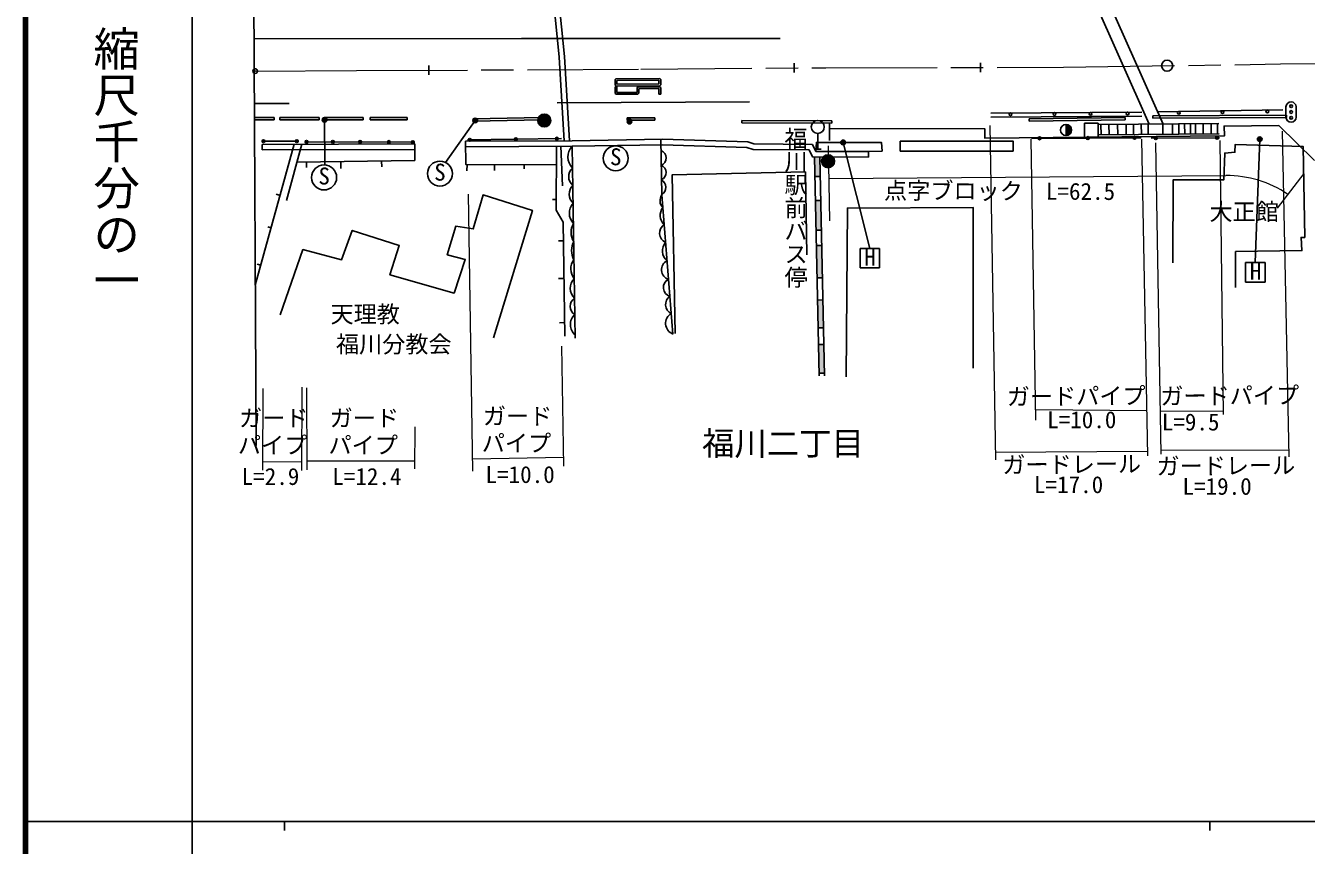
# Model space of a CAD drawing. Units: millimetres at full size, sheet at 1:1000; details may follow other scales. Extents: x 40000 to 217859622, y -2444558 to 380000.
# Drawn here: x 40000 to 178450, y 202409 to 291008 of the extents above; entities that cross this region are included whole.
import ezdxf
from ezdxf.enums import TextEntityAlignment as Align

# ---------------------------------------------------------------- set-up
doc = ezdxf.new("R2010")
doc.units = ezdxf.units.MM
doc.header["$LTSCALE"] = 1000
doc.header["$PDMODE"] = 32
doc.header["$PDSIZE"] = 500
doc.linetypes.add('CHAIN', pattern=[18.5, 12, -1.5, 3.5, -1.5])
for name, color, linetype, lineweight in [('M-BGD', 7, 'Continuous', 25), ('M-BGD-EXST', 7, 'Continuous', 25), ('M-BMK', 2, 'CHAIN', 13), ('M-BMK-OTRS', 5, 'Continuous', 25), ('M-BMK-SRVR', 3, 'Continuous', 25), ('M-STR-HTXT', 7, 'Continuous', 13), ('M-STR-STR3', 7, 'Continuous', 25), ('M-STR-STRC', 7, 'Continuous', 25), ('M-TTL', 2, 'Continuous', 140), ('M-TTL-BAND', 7, 'Continuous', 25)]:
    doc.layers.add(name, color=color, linetype=linetype, lineweight=lineweight)
doc.layers.add('M-BMK-HTXT', color=7, linetype='Continuous')
doc.layers.add('M-OTRS', color=6, linetype='Continuous')
doc.styles.add('@ＭＳ ゴシック', font='')
doc.styles.add('ＭＳ ゴシック', font='')
doc.styles.get('@ＭＳ ゴシック').set_extended_font_data('@MS Gothic')
doc.styles.get('ＭＳ ゴシック').set_extended_font_data('MS Gothic')

msp = doc.modelspace()

# ---------------------------------------------------------------- hatches: boundary and pattern name
at = {"layer": 'M-BGD'}
for points in [[(95367, 280756, 1), (96767, 280756, 0.41421), (96067, 281456, 0.41421)], [(152473, 279125, 0.41421), (153073, 279725, 0.41421), (152473, 280325)], [(126041, 276344, 1), (127441, 276344, 0.41421), (126741, 277044, 0.41421)], [(125860, 276820), (125260, 276821), (125306, 274709), (125906, 274702)], [(125963, 272101), (125362, 272108), (125432, 268907), (126033, 268900)], [(126069, 267249), (125468, 267256), (125545, 263755), (126145, 263748)], [(126197, 261347), (125597, 261354), (125662, 258353), (126263, 258346)], [(126302, 256545), (125702, 256553), (125769, 253452), (126370, 253444)]]:
    msp.add_hatch(color=256, dxfattribs=at).paths.add_polyline_path(points)
at = {"layer": 'M-BGD-EXST'}
for points in [[(72563, 280829, 0.41421), (72313, 281079, 0.41421), (72063, 280829, 1)], [(88850, 280756, 0.41421), (88600, 281006, 0.41421), (88350, 280756, 1)], [(105531, 280632, 0.41421), (105281, 280882, 0.41421), (105031, 280632, 1)], [(128619, 278381, 0.41421), (128369, 278631, 0.41421), (128119, 278381, 1)], [(173652, 278733, 0.41421), (173402, 278983, 0.41421), (173152, 278733, 1)]]:
    msp.add_hatch(color=256, dxfattribs=at).paths.add_polyline_path(points)
at = {"layer": 'M-STR-STRC'}
h = msp.add_hatch(color=256, dxfattribs=at)
h.paths.add_polyline_path([(108556, 285297), (108657, 285197), (108660, 284603), (108560, 284502), (103823, 284478), (103722, 284577), (103719, 285172), (103819, 285272)])
h.paths.add_polyline_path([(108459, 284701), (103922, 284678), (103920, 285073), (108457, 285096)], flags=16)
h = msp.add_hatch(color=256, dxfattribs=at)
h.paths.add_polyline_path([(108556, 285297), (108657, 285197), (108660, 284603), (108560, 284502), (103823, 284478), (103722, 284577), (103719, 285172), (103819, 285272)])
h.paths.add_polyline_path([(108459, 284701), (103922, 284678), (103920, 285073), (108457, 285096)], flags=16)
msp.add_hatch(color=256, dxfattribs=at).paths.add_polyline_path([(106296, 283696), (106196, 283595), (103828, 283583), (103727, 283683), (103723, 284377), (103923, 284378), (103927, 283784), (106095, 283795), (106093, 284289), (106192, 284390), (108561, 284402), (108661, 284303), (108665, 283608), (108465, 283607), (108462, 284202), (106293, 284190)])
msp.add_hatch(color=256, dxfattribs=at).paths.add_polyline_path([(106296, 283696), (106196, 283595), (103828, 283583), (103727, 283683), (103723, 284377), (103923, 284378), (103927, 283784), (106095, 283795), (106093, 284289), (106192, 284390), (108561, 284402), (108661, 284303), (108665, 283608), (108465, 283607), (108462, 284202), (106293, 284190)])

# ---------------------------------------------------------------- linework, layer by layer
at = {"layer": 'M-BGD'}
for p, q in [((64741, 281079), (66851, 281079)), ((66851, 281079), (66851, 280829)), ((67496, 281079), (67496, 280829)), ((67496, 281079), (71734, 281079)), ((71734, 281079), (71734, 280829)), ((72313, 281079), (72313, 280829)), ((72313, 281079), (76502, 281079)), ((76502, 281079), (76502, 280829)), ((77242, 281079), (77242, 280829)), ((77242, 281079), (81232, 281079)), ((81232, 281079), (81232, 280829)), ((88364, 280947), (95742, 281078)), ((95742, 281078), (95746, 280828)), ((144336, 281563), (160654, 281665)), ((144338, 281113), (160657, 281215)), ((148471, 280925), (158871, 281071)), ((158871, 281071), (158874, 280821)), ((161844, 281262), (176299, 281337)), ((161844, 281262), (161846, 281012)), ((161846, 281012), (176301, 281087)), ((175915, 281915), (162417, 281706)), ((176299, 281337), (176301, 281087)), ((64741, 280829), (66851, 280829)), ((67496, 280829), (71734, 280829)), ((72313, 280829), (76502, 280829)), ((77242, 280829), (81232, 280829)), ((88368, 280697), (88364, 280947)), ((88368, 280697), (95746, 280828)), ((105010, 281042), (108030, 281042)), ((105010, 281042), (105010, 280792)), ((105010, 280792), (108030, 280792)), ((108030, 281042), (108030, 280792)), ((117421, 280758), (117420, 280508)), ((117420, 280508), (127160, 280464)), ((117421, 280758), (127161, 280714)), ((127161, 280714), (127160, 280464)), ((148471, 280925), (148474, 280675)), ((148474, 280675), (158874, 280821)), ((152473, 280325), (152473, 279125)), ((69542, 278516), (65528, 278516)), ((70233, 278461), (82076, 278421)), ((87755, 278662), (97925, 278797)), ((125634, 279355), (125634, 277655)), ((148717, 278824), (160588, 278892)), ((161684, 278840), (169047, 278894)), ((64830, 262941), (69043, 278186)), ((65582, 278173), (82076, 278234)), ((65582, 278173), (65585, 277573)), ((65585, 277573), (82074, 277634)), ((68192, 272104), (69874, 278189)), ((82076, 278234), (82071, 276424)), ((97874, 277965), (98039, 273680)), ((99081, 277971), (99415, 257228)), ((125634, 277655), (125284, 277655)), ((125634, 277655), (125984, 277655)), ((131119, 277407), (131118, 276807)), ((69336, 276242), (82071, 276424)), ((70365, 275663), (70356, 276256)), ((74071, 275563), (74060, 276309)), ((78489, 275732), (78480, 276373)), ((87711, 275307), (87715, 275999)), ((90671, 275367), (90674, 275984)), ((93890, 275513), (93893, 275968)), ((125260, 276821), (125776, 253154)), ((125860, 276820), (126376, 253167)), ((125306, 274709), (125906, 274702)), ((67069, 272783), (67516, 272659)), ((96945, 272202), (97362, 272200)), ((125362, 272108), (125963, 272101)), ((66178, 269255), (66547, 269153)), ((125399, 268907), (126033, 268900)), ((97588, 267751), (98146, 267759)), ((125468, 267256), (126069, 267249)), ((65013, 265239), (65433, 265123)), ((97612, 263661), (98205, 263670)), ((125545, 263755), (126145, 263748)), ((125597, 261354), (126197, 261347)), ((97721, 258896), (98275, 258905)), ((125662, 258353), (126263, 258346)), ((125702, 256553), (126302, 256545)), ((125769, 253452), (126370, 253444))]:
    msp.add_line(p, q, dxfattribs=at)
for points in [[(96980, 294523), (97663, 287606), (98210, 278567)], [(97622, 294123), (98261, 287653), (98811, 278570)], [(87534, 278506), (99075, 278571), (108853, 278719), (118076, 278436), (118733, 278221), (125061, 278176), (125439, 277421), (131119, 277407)], [(97383, 275951), (87573, 275999), (87534, 278506)], [(108666, 278716), (108767, 272723), (109969, 257676)], [(131119, 277407), (132585, 277443), (132517, 278377), (125478, 278384), (125439, 277421)], [(87544, 277906), (99081, 277971), (108849, 278119), (117971, 277839), (118635, 277621), (124689, 277579), (125068, 276821), (131118, 276807)], [(97394, 277962), (97356, 271053), (98116, 269753), (98296, 257457)], [(164003, 265357), (164060, 274355), (169521, 274329), (169623, 277225), (170719, 277317), (170748, 278146), (178118, 277942), (178278, 268126), (177871, 268126), (177958, 266701), (170798, 266585), (170798, 262716)], [(110214, 257746), (109908, 274898), (124292, 275188), (124458, 266227)], [(67512, 259743), (69979, 266807), (74147, 265707), (75314, 268872), (80381, 267240), (79381, 264074), (86316, 262109), (87517, 265740), (85583, 266240), (86516, 269339), (88383, 269039), (89450, 272704), (94785, 271038), (90584, 257277)], [(128685, 253065), (128830, 271288), (142434, 271336), (142427, 253998)]]:
    msp.add_lwpolyline(points, dxfattribs=at)
msp.add_lwpolyline([(134546, 278531), (146750, 278531), (146750, 277442), (134546, 277442)], close=True, dxfattribs=at)
for centre, radius in [((96067, 280756), 700), ((146475, 281427), 150), ((151225, 281456), 150), ((155105, 281480), 150), ((159128, 281505), 150), ((164660, 281590), 150), ((169383, 281664), 150), ((174230, 281739), 150), ((125634, 280055), 700), ((152473, 279725), 600), ((65705, 278516), 150), ((69311, 278516), 150), ((70373, 278460), 150), ((73215, 278451), 150), ((76154, 278441), 150), ((79270, 278431), 150), ((81859, 278422), 150), ((88012, 278666), 150), ((92990, 278732), 150), ((97431, 278790), 150), ((149612, 278829), 150), ((154815, 278859), 150), ((159874, 278888), 150), ((162173, 278844), 150), ((168793, 278892), 150), ((126741, 276344), 700)]:
    msp.add_circle(centre, radius, dxfattribs=at)
for centre, radius, start, end in [((100322, 276813), 1698, 136.96195, 224.87965), ((108379, 276701), 862, 292.78417, 69.16012), ((99943, 274689), 1239, 131.68127, 230.16034), ((108395, 275129), 839, 294.24446, 67.69983), ((108237, 273535), 969, 303.16177, 58.78252), ((100096, 272795), 1336, 135.09006, 226.75154), ((100429, 270740), 1652, 139.11188, 222.72972), ((109692, 272101), 1114, 146.02721, 223.10115), ((110017, 270501), 1415, 143.66037, 225.46799), ((100827, 268676), 1867, 149.67127, 212.17033), ((109632, 268577), 1098, 123.53727, 245.59109), ((101161, 266725), 2140, 153.45274, 208.38886), ((110256, 266662), 1414, 139.67763, 229.45073), ((100559, 264702), 1629, 141.84297, 219.99863), ((109827, 264615), 1089, 116.75033, 252.37802), ((100343, 262622), 1460, 134.97258, 226.86902), ((109938, 262687), 994, 116.34017, 252.78819), ((110217, 260861), 1047, 123.12957, 245.99879), ((99911, 260674), 1048, 122.65512, 239.18649), ((100342, 258686), 1456, 131.64956, 230.19204), ((110427, 258834), 1245, 120.71625, 248.41211)]:
    msp.add_arc(centre, radius, start, end, dxfattribs=at)
at = {"layer": 'M-BGD-EXST'}
for p, q in [((72313, 280829), (72334, 275943)), ((88600, 280756), (85395, 276218)), ((128369, 278381), (131246, 266926)), ((172930, 265395), (173402, 278733)), ((132296, 266926), (130196, 266926)), ((130196, 266926), (130196, 264826)), ((132296, 264826), (132296, 266926)), ((130196, 264826), (132296, 264826)), ((173980, 265395), (171880, 265395)), ((171880, 265395), (171880, 263295)), ((173980, 263295), (173980, 265395)), ((171880, 263295), (173980, 263295))]:
    msp.add_line(p, q, dxfattribs=at)
for centre, radius in [((72313, 280829), 250), ((88600, 280756), 250), ((105281, 280632), 250), ((128369, 278381), 250), ((173402, 278733), 250), ((103794, 276674), 1350), ((72266, 274595), 1350), ((84787, 275013), 1350)]:
    msp.add_circle(centre, radius, dxfattribs=at)
at = {"layer": 'M-BMK'}
msp.add_lwpolyline([(64717, 286091), (75756, 286142), (106507, 286313), (126520, 286463), (152207, 286500), (175642, 286863), (199680, 287028), (205834, 287131), (214754, 286768), (220382, 286409), (223407, 286060), (228639, 285339), (233616, 284462), (238038, 283551), (243310, 282214), (251270, 279974), (277139, 272502), (283801, 270525)], dxfattribs=at)
at = {"layer": 'M-BMK-OTRS'}
msp.add_line((64915, 245630), (64523, 325418), dxfattribs=at)
at = {"layer": 'M-BMK-SRVR'}
for p, q in [((83594, 286686), (83594, 285686)), ((123086, 286938), (123094, 285938)), ((143209, 286987), (143210, 285987))]:
    msp.add_line(p, q, dxfattribs=at)
msp.add_circle((163397, 286673), 600, dxfattribs=at)
at = {"layer": 'M-OTRS'}
msp.add_point((64811, 286091), dxfattribs=at)
at = {"layer": 'M-STR-HTXT'}
for p, q in [((144246, 280227), (144833, 244094)), ((149215, 248356), (148704, 278742)), ((160642, 278751), (161291, 244520)), ((162747, 244689), (162160, 278322)), ((169106, 278608), (169449, 248994)), ((175834, 279589), (176536, 244389)), ((126918, 269895), (126796, 278027)), ((126849, 274480), (169759, 274802)), ((178165, 275032), (175305, 271272)), ((88361, 242840), (87871, 272804)), ((97935, 256358), (98154, 243398)), ((65642, 251802), (65617, 242976)), ((69847, 251931), (69832, 242915)), ((70451, 242991), (70391, 251871)), ((149196, 249506), (161198, 249424)), ((162665, 249381), (169445, 249326)), ((82065, 247652), (82026, 243110)), ((176521, 245140), (162740, 245070)), ((69834, 243854), (65620, 243809)), ((82033, 243923), (70445, 243929)), ((88339, 244199), (98137, 244364)), ((161282, 244971), (144821, 244859))]:
    msp.add_line(p, q, dxfattribs=at)
msp.add_arc((169847, 263050), 11752, 55.83158, 90.42903, dxfattribs=at)
at = {"layer": 'M-STR-STR3'}
for p, q in [((152886, 299576), (161458, 280357)), ((154191, 300089), (162985, 280371)), ((155927, 280304), (168998, 280428)), ((156245, 280307), (156255, 279207)), ((157104, 280315), (157114, 279215)), ((158040, 280324), (158050, 279224)), ((158971, 280333), (158981, 279233)), ((159778, 280341), (159778, 279241)), ((160604, 280348), (160615, 279248)), ((161339, 280355), (161350, 279255)), ((162929, 280370), (162929, 279270)), ((163966, 280380), (163976, 279280)), ((164668, 280387), (164668, 279287)), ((165283, 280393), (165294, 279293)), ((165909, 280399), (165919, 279299)), ((166467, 280404), (166478, 279304)), ((167284, 280412), (167295, 279312)), ((168148, 280420), (168148, 279320)), ((168854, 280427), (168854, 279327)), ((155933, 279204), (169008, 279328))]:
    msp.add_line(p, q, dxfattribs=at)
msp.add_lwpolyline([(154471, 278857), (154471, 280454), (155926, 280454), (155935, 278865)], dxfattribs=at)
at = {"layer": 'M-STR-STRC'}
for p, q in [((103719, 285172), (103819, 285272)), ((103719, 285172), (103819, 285272)), ((103819, 285272), (108556, 285297)), ((103819, 285272), (108556, 285297)), ((108657, 285197), (108556, 285297)), ((108657, 285197), (108556, 285297)), ((103722, 284577), (103719, 285172)), ((103722, 284577), (103719, 285172)), ((103722, 284577), (103823, 284478)), ((103722, 284577), (103823, 284478)), ((103923, 284378), (103723, 284377)), ((103923, 284378), (103723, 284377)), ((103723, 284377), (103727, 283683)), ((103723, 284377), (103727, 283683)), ((108560, 284502), (103823, 284478)), ((108560, 284502), (103823, 284478)), ((103920, 285073), (108457, 285096)), ((103920, 285073), (108457, 285096)), ((103922, 284678), (103920, 285073)), ((103922, 284678), (103920, 285073)), ((108459, 284701), (103922, 284678)), ((108459, 284701), (103922, 284678)), ((103927, 283784), (103923, 284378)), ((103927, 283784), (103923, 284378)), ((106093, 284289), (106192, 284390)), ((106093, 284289), (106192, 284390)), ((106093, 284289), (106095, 283795)), ((106093, 284289), (106095, 283795)), ((108561, 284402), (106192, 284390)), ((108561, 284402), (106192, 284390)), ((106293, 284190), (108462, 284202)), ((106293, 284190), (108462, 284202)), ((106296, 283696), (106293, 284190)), ((106296, 283696), (106293, 284190)), ((108457, 285096), (108459, 284701)), ((108457, 285096), (108459, 284701)), ((108462, 284202), (108465, 283607)), ((108462, 284202), (108465, 283607)), ((108660, 284603), (108560, 284502)), ((108660, 284603), (108560, 284502)), ((108661, 284303), (108561, 284402)), ((108661, 284303), (108561, 284402)), ((108657, 285197), (108660, 284603)), ((108657, 285197), (108660, 284603)), ((108665, 283608), (108661, 284303)), ((108665, 283608), (108661, 284303)), ((68476, 282598), (64734, 282579)), ((97451, 282668), (118246, 282769)), ((103727, 283683), (103828, 283583)), ((103727, 283683), (103828, 283583)), ((103828, 283583), (106196, 283595)), ((103828, 283583), (106196, 283595)), ((106095, 283795), (103927, 283784)), ((106095, 283795), (103927, 283784)), ((106296, 283696), (106196, 283595)), ((106296, 283696), (106196, 283595)), ((108465, 283607), (108665, 283608)), ((108465, 283607), (108665, 283608)), ((176239, 281117), (176239, 282217)), ((177339, 282217), (177339, 281117)), ((126904, 280465), (126894, 278595))]:
    msp.add_line(p, q, dxfattribs=at)
for points in [[(121565, 289627), (93618, 289625), (64699, 289572)], [(126901, 279895), (143679, 279868), (143679, 278860), (169583, 279082), (169544, 280142), (175483, 280202), (179318, 276438)]]:
    msp.add_lwpolyline(points, dxfattribs=at)
for centre in [(176795, 282291), (176795, 281671), (176795, 281051)]:
    msp.add_circle(centre, 150, dxfattribs=at)
for centre, start, end in [((176789, 282217), 90, 180), ((176789, 282217), 0, 90), ((176789, 281117), 180, 270), ((176789, 281117), 270, 0)]:
    msp.add_arc(centre, 550, start, end, dxfattribs=at)
at = {"layer": 'M-TTL'}
msp.add_line((40000, 380000), (40000, 20000), dxfattribs=at)
at = {"layer": 'M-TTL-BAND'}
for p, q in [((58000, 370000), (58000, 20000)), ((40000, 205000), (579000, 205000)), ((68000, 205000), (68000, 204000)), ((168000, 205000), (168000, 204000))]:
    msp.add_line(p, q, dxfattribs=at)

# ---------------------------------------------------------------- texts
at = {"layer": 'M-BGD-EXST', "style": 'ＭＳ ゴシック'}
for p in [(103139, 275382), (71611, 273303), (84132, 273721)]:
    msp.add_text('S', height=1833, rotation=358.508, dxfattribs=at).set_placement(p, align=Align.BOTTOM_LEFT)
for p in [(130649, 264518), (172333, 262987)]:
    msp.add_text('H', height=1833, dxfattribs=at).set_placement(p, align=Align.BOTTOM_LEFT)
at = {"layer": 'M-BMK-HTXT', "style": '@ＭＳ ゴシック'}
msp.add_text('福川駅前バス停', height=1833, rotation=270, dxfattribs=at).set_placement((121788, 280082), align=Align.BOTTOM_LEFT)
at = {"layer": 'M-BMK-HTXT', "style": 'ＭＳ ゴシック'}
for s, height, p in [('大正館', 1833, (167971, 269426)), ('天理教', 1833, (72957, 258359)), ('福川分教会', 1833, (73548, 255112)), ('福川二丁目', 2566, (113125, 243800))]:
    msp.add_text(s, height=height, dxfattribs=at).set_placement(p, align=Align.BOTTOM_LEFT)
at = {"layer": 'M-STR-HTXT', "style": 'ＭＳ ゴシック'}
for s, rotation, p in [('点字ブロック  L=62.5', 359.731, (132791, 271730)), ('ガードパイプ', 0.446, (146075, 249437)), ('ガードパイプ', 0.446, (162674, 249492)), ('ガードレール', 0.446, (145590, 242070)), ('ガードレール', 0.446, (162254, 241918))]:
    msp.add_text(s, height=1833, rotation=rotation, dxfattribs=at).set_placement(p, align=Align.BOTTOM_LEFT)
for s, p in [('ガード', (63071, 247131)), ('ガード', (72865, 247131)), ('ガード', (89431, 247343)), ('L=10.0', (150427, 246944)), ('L=9.5', (162821, 246702)), ('パイプ', (62950, 244199)), ('パイプ', (72744, 244199)), ('パイプ', (89310, 244411)), ('L=2.9', (63355, 240814)), ('L=12.4', (73149, 240814)), ('L=10.0', (89715, 241025)), ('L=17.0', (149006, 239931)), ('L=19.0', (165058, 239749))]:
    msp.add_text(s, height=1833, dxfattribs=at).set_placement(p, align=Align.BOTTOM_LEFT)
at = {"layer": 'M-TTL-BAND', "style": '@ＭＳ ゴシック'}
msp.add_text('縮尺千分の一', height=3666, rotation=270, dxfattribs=at).set_placement((49777, 261030), align=Align.MIDDLE_RIGHT)

doc.saveas('drawing.dxf')
